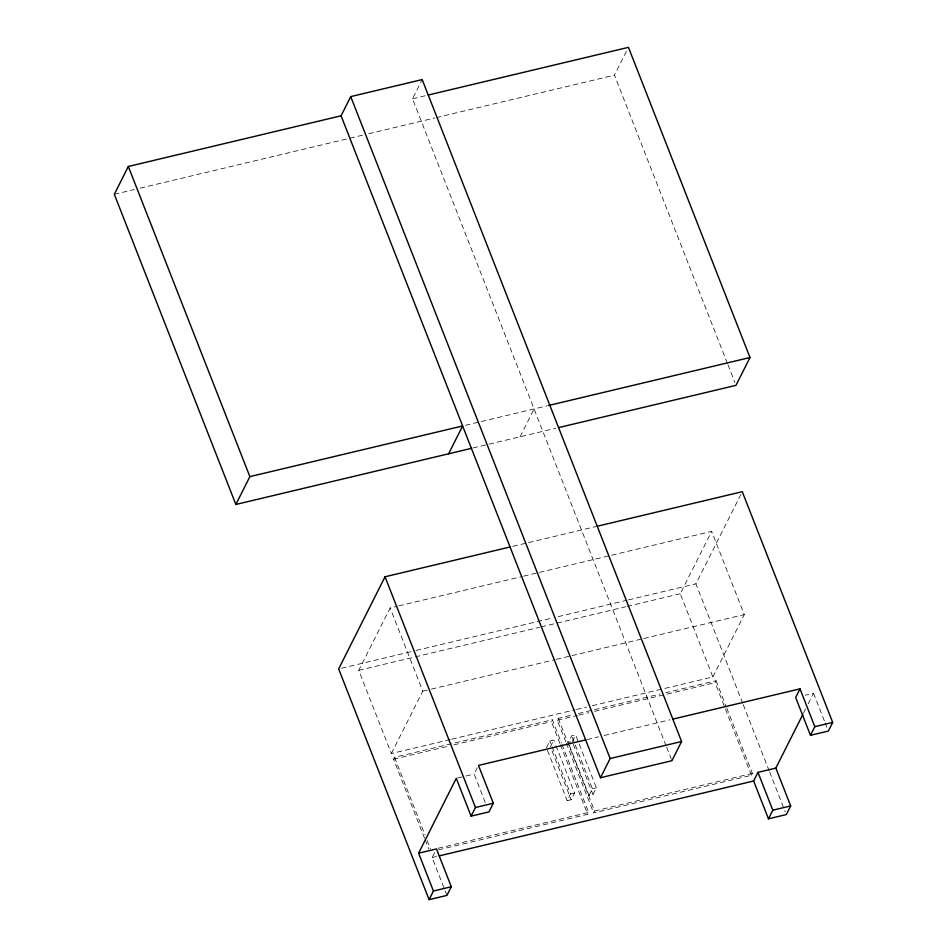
<?xml version="1.0" encoding="UTF-8"?>
<svg xmlns="http://www.w3.org/2000/svg" width="947" height="947" viewBox="0 0 947 947"><rect width="100%" height="100%" fill="white"/><g stroke="black" fill="none" stroke-linecap="round" stroke-linejoin="round"><path stroke-width="0.71" stroke-dasharray="4.74 3.55" d="M666.108 745.845L412.525 98.784L422.184 79.584M727.391 363.388L614.449 75.18L627.174 49.883M450.204 739.536L391.36 753.552L358.747 670.334L390.14 607.95L397.314 606.246M520.069 436.78L534.072 408.938M391.36 753.552L422.753 691.168L390.14 607.95M424.552 838.273L393.585 759.222L394.544 757.304L552.326 719.732L561.405 742.898M446.948 895.4L432.116 857.568L435.229 851.4M485.255 802.44L474.139 774.066L477.241 767.899M559.902 743.454L551.367 721.65L552.326 719.732M565.856 742.034L557.31 720.229L558.28 718.311L572.627 714.89M546.431 747.728L549.816 741.004L553.782 740.057L555.38 744.129M550.408 746.781L553.782 740.057M569.325 745.242L589.022 795.48L592.988 794.533L596.373 787.809L575.622 734.86L571.645 735.807L568.271 742.519L570.911 741.892M572.237 741.572L575.622 734.86M555.913 745.49L574.533 793.018L571.159 799.73L567.182 800.677L570.567 793.953L549.816 741.004M592.301 705.693L712.878 676.975L680.266 593.757L711.659 531.374L611.182 555.309M589.022 795.48L592.396 788.756L571.645 735.807M742.72 703.325L695.903 583.837L740.945 494.322M438.508 849.85L587.673 814.313L588.643 812.396L561.938 744.259M726.74 707.989L752.38 773.403L751.409 775.321L593.627 812.905L594.598 810.975L558.28 718.311M712.878 676.975L744.271 614.591L711.659 531.374M751.409 775.321L715.092 682.645L716.062 680.727L665.859 692.683M803.601 712.937L805.589 708.995M808.229 703.739L813.52 693.24L805.27 695.205M412.525 98.784L426.825 95.375M114.315 194.301L134.438 189.507M140.18 188.145L362.938 135.09M368.691 133.716L434.803 117.973M436.236 117.629L614.449 75.18M465.486 425.274L479.774 421.877M481.206 421.533L546.94 405.872M472.908 448.002L555.818 428.257M512.919 546.312L527.207 542.915M528.639 542.572L595.864 526.556M398.746 605.902L522.188 576.498M523.62 576.155L537.979 572.734M539.411 572.402L609.75 555.64M341.536 668.239L414.703 650.814M416.135 650.471L552.432 618M558.174 616.639L627.032 600.232M628.465 599.889L695.903 583.837M358.747 670.334L539.601 627.269M541.033 626.926L625.718 606.755M627.151 606.411L680.266 593.757M422.753 691.168L429.926 689.452M431.358 689.108L554.8 659.716M556.232 659.372L570.591 655.951M572.024 655.608L642.362 638.858M643.794 638.515L744.271 614.591M451.636 739.193L575.078 709.8M576.51 709.457L586.56 707.066M578.357 713.529L660.118 694.056M393.585 759.222L448.085 746.248M453.826 744.875L551.367 721.65M557.31 720.229L577.398 715.447M578.83 715.103L588.868 712.712M594.609 711.351L715.092 682.645M587.093 739.56L598.516 736.837M604.233 735.476L669.967 719.827M457.65 777.996L464.527 776.362M465.9 776.031L474.139 774.066M570.567 793.953L574.533 793.018M592.396 788.756L596.373 787.809M438.035 848.275L588.643 812.396M594.598 810.975L752.38 773.403M432.116 857.568L436.425 856.55M727.935 364.761L734.919 382.6M813.52 693.24L824.636 721.602M825.168 722.952L827.287 728.361M743.265 704.698L769.094 770.621M769.639 771.994L785.241 811.816M716.062 680.727L726.207 706.628M666.641 747.207L671.399 759.364M573.302 744.295L592.988 794.533M566.389 743.395L593.627 812.905M560.446 744.816L587.673 814.313M552.006 750.853L571.159 799.73M547.496 750.438L567.182 800.677M394.544 757.304L424.99 834.982M427.121 840.439L430.329 848.619M425.096 839.634L428.825 849.175"/><path stroke-width="1.42" d="M341.074 115.794L600.481 777.724L671.932 760.713L681.591 741.513L422.184 79.584L350.733 96.606L341.074 115.794L128.319 166.471L114.315 194.301L235.862 504.467L471.488 448.345M235.862 504.467L249.866 476.637L128.319 166.471M510.054 546.999L385.027 576.782L338.659 668.925L429.086 899.65L446.948 895.4L451.293 886.759L436.472 848.938L418.61 853.188L433.43 891.009L429.086 899.65M448.618 453.791L462.621 425.961L249.866 476.637M418.61 853.188L456.276 778.316L471.097 816.148L488.96 811.887L493.316 803.257L478.484 765.425L585.66 739.903M471.097 816.148L475.453 807.507L385.027 576.782M428.257 95.031L628.453 47.35L750 357.516L735.997 385.346L558.683 427.582M600.481 777.724L610.14 758.535L350.733 96.606M775.842 768.1L790.674 805.921L786.318 814.562L768.455 818.824L753.634 780.991L757.979 772.361L775.842 768.1L802.938 714.251M672.82 719.14L800.002 688.848L795.658 697.489L810.478 735.31L828.341 731.06L832.685 722.419L742.27 491.694L597.297 526.224M768.455 818.824L772.811 810.182L757.979 772.361M810.478 735.31L814.822 726.68L800.002 688.848M548.372 405.541L750 357.516M610.14 758.535L681.591 741.513M475.453 807.507L493.316 803.257M814.822 726.68L832.685 722.419M439.301 855.863L753.634 780.991M433.43 891.009L451.293 886.759M772.811 810.182L790.674 805.921"/></g></svg>
